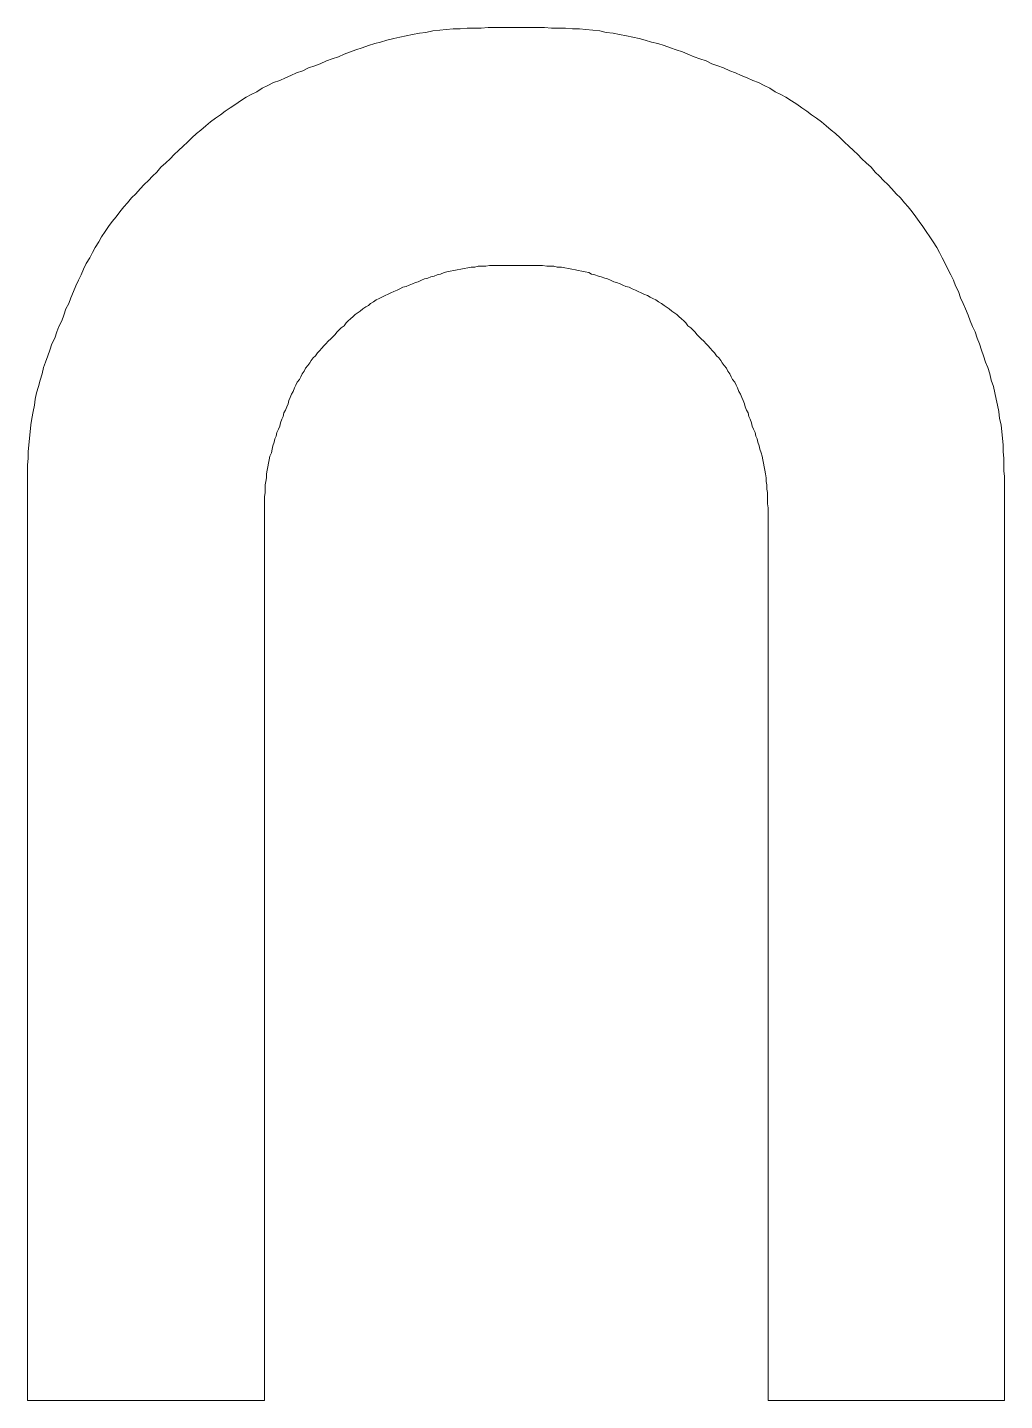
# Model space of a CAD drawing. Units: millimetres at full size, sheet at 1:100. Extents: x -138278 to 134990, y -16593 to 30671.
# Drawn here: x -82721.6 to -82581.8, y 21576.2 to 21772.8 of the extents above; entities that cross this region are included whole.
import ezdxf

# ---------------------------------------------------------------- set-up
doc = ezdxf.new("R2010")
doc.units = ezdxf.units.MM
doc.header["$LTSCALE"] = 100
doc.layers.add('F-0_枠', color=134, linetype='Continuous', lineweight=18)

msp = doc.modelspace()

# ---------------------------------------------------------------- linework, layer by layer
at = {"layer": 'F-0_枠'}
for points in [[(-82682.2, 21766.6), (-82681.4, 21767), (-82680.5, 21767.3), (-82679.7, 21767.6), (-82678.8, 21768), (-82678, 21768.3), (-82677.1, 21768.6), (-82676.3, 21769), (-82675.4, 21769.3), (-82674.6, 21769.6), (-82673.7, 21769.9), (-82672.8, 21770.2), (-82671.9, 21770.5), (-82671.1, 21770.7), (-82670.2, 21771), (-82669.2, 21771.2), (-82668.3, 21771.4), (-82667.4, 21771.6), (-82666.5, 21771.8), (-82665.5, 21772), (-82664.6, 21772.1), (-82663.6, 21772.3), (-82662.6, 21772.4), (-82661.7, 21772.5), (-82660.7, 21772.6), (-82659.7, 21772.6), (-82658.7, 21772.7), (-82657.7, 21772.7), (-82656.7, 21772.7), (-82655.7, 21772.8), (-82654.7, 21772.8), (-82653.7, 21772.8), (-82652.7, 21772.8), (-82651.6, 21772.8), (-82650.6, 21772.8), (-82649.6, 21772.8), (-82648.6, 21772.8), (-82647.6, 21772.8), (-82646.6, 21772.7), (-82645.6, 21772.7)], [(-82645.6, 21772.7), (-82644.6, 21772.7), (-82643.6, 21772.6), (-82642.6, 21772.6), (-82641.7, 21772.5), (-82640.7, 21772.4), (-82639.7, 21772.3), (-82638.8, 21772.1), (-82637.8, 21772), (-82636.9, 21771.8), (-82635.9, 21771.6), (-82635, 21771.4), (-82634.1, 21771.2), (-82633.2, 21771), (-82632.3, 21770.7), (-82631.4, 21770.5), (-82630.5, 21770.2), (-82629.6, 21769.9), (-82628.8, 21769.6), (-82627.9, 21769.3), (-82627.1, 21769), (-82626.2, 21768.6), (-82625.4, 21768.3), (-82624.5, 21768), (-82623.7, 21767.6), (-82622.8, 21767.3), (-82622, 21767), (-82621.1, 21766.6), (-82620.3, 21766.3), (-82619.5, 21765.9), (-82618.6, 21765.6), (-82617.8, 21765.2), (-82617, 21764.9), (-82616.2, 21764.5), (-82615.4, 21764.1), (-82614.6, 21763.6), (-82613.8, 21763.2), (-82613.1, 21762.8), (-82612.3, 21762.3), (-82611.5, 21761.8)], [(-82708.9, 21745.7), (-82708.4, 21746.4), (-82707.8, 21747.1), (-82707.3, 21747.7), (-82706.7, 21748.4), (-82706.1, 21749), (-82705.5, 21749.7), (-82704.9, 21750.3), (-82704.3, 21750.9), (-82703.7, 21751.5), (-82703.1, 21752.1), (-82702.5, 21752.8), (-82701.8, 21753.4), (-82701.2, 21754), (-82700.6, 21754.6), (-82700, 21755.2), (-82699.3, 21755.8), (-82698.7, 21756.4), (-82698.1, 21757), (-82697.4, 21757.6), (-82696.8, 21758.1), (-82696.1, 21758.7), (-82695.4, 21759.3), (-82694.7, 21759.8), (-82694, 21760.3), (-82693.3, 21760.8), (-82692.6, 21761.3), (-82691.8, 21761.8), (-82691.1, 21762.3), (-82690.3, 21762.8), (-82689.6, 21763.2), (-82688.8, 21763.6), (-82688, 21764.1), (-82687.2, 21764.5), (-82686.4, 21764.9), (-82685.5, 21765.2), (-82684.7, 21765.6), (-82683.9, 21765.9), (-82683.1, 21766.3), (-82682.2, 21766.6)], [(-82611.5, 21761.8), (-82610.8, 21761.3), (-82610.1, 21760.8), (-82609.4, 21760.3), (-82608.7, 21759.8), (-82608, 21759.3), (-82607.3, 21758.7), (-82606.6, 21758.1), (-82606, 21757.6), (-82605.3, 21757), (-82604.7, 21756.4), (-82604.1, 21755.8), (-82603.4, 21755.2), (-82602.8, 21754.6), (-82602.2, 21754), (-82601.6, 21753.4), (-82600.9, 21752.8), (-82600.3, 21752.1), (-82599.7, 21751.5)], [(-82599.7, 21751.5), (-82599.1, 21750.9), (-82598.5, 21750.3), (-82597.9, 21749.7), (-82597.3, 21749), (-82596.7, 21748.4), (-82596.1, 21747.7), (-82595.6, 21747.1), (-82595, 21746.4), (-82594.5, 21745.7), (-82594, 21745), (-82593.5, 21744.3), (-82593, 21743.6), (-82592.5, 21742.8), (-82592, 21742.1), (-82591.5, 21741.3), (-82591.1, 21740.6), (-82590.7, 21739.8), (-82590.3, 21739), (-82589.9, 21738.2), (-82589.5, 21737.4), (-82589.1, 21736.6), (-82588.8, 21735.8), (-82588.4, 21735), (-82588.1, 21734.1), (-82587.7, 21733.3), (-82587.4, 21732.5), (-82587, 21731.6), (-82586.7, 21730.8), (-82586.4, 21730), (-82586, 21729.2), (-82585.7, 21728.3), (-82585.4, 21727.5), (-82585.1, 21726.6), (-82584.8, 21725.8), (-82584.5, 21724.9), (-82584.2, 21724.1), (-82583.9, 21723.2), (-82583.7, 21722.3), (-82583.4, 21721.4)], [(-82721.4, 21713), (-82721.3, 21714), (-82721.2, 21714.9), (-82721.1, 21715.9), (-82721, 21716.8), (-82720.8, 21717.8), (-82720.6, 21718.7), (-82720.5, 21719.6), (-82720.3, 21720.5), (-82720, 21721.4), (-82719.8, 21722.3), (-82719.5, 21723.2), (-82719.3, 21724.1), (-82719, 21724.9), (-82718.7, 21725.8), (-82718.4, 21726.6), (-82718.1, 21727.5), (-82717.7, 21728.3), (-82717.4, 21729.2), (-82717.1, 21730), (-82716.7, 21730.8), (-82716.4, 21731.6), (-82716.1, 21732.5), (-82715.7, 21733.3), (-82715.4, 21734.1), (-82715, 21735), (-82714.7, 21735.8), (-82714.3, 21736.6), (-82713.9, 21737.4), (-82713.6, 21738.2), (-82713.2, 21739), (-82712.7, 21739.8), (-82712.3, 21740.6), (-82711.9, 21741.3), (-82711.4, 21742.1), (-82711, 21742.8), (-82710.5, 21743.6), (-82710, 21744.3), (-82709.5, 21745), (-82708.9, 21745.7)], [(-82659.6, 21738.2), (-82660.1, 21738.1), (-82660.6, 21738), (-82661.1, 21737.9), (-82661.6, 21737.8), (-82662, 21737.7), (-82662.5, 21737.5), (-82663, 21737.4), (-82663.4, 21737.2), (-82663.9, 21737.1), (-82664.3, 21736.9), (-82664.8, 21736.8), (-82665.2, 21736.6), (-82665.7, 21736.4), (-82666.1, 21736.3), (-82666.5, 21736.1), (-82667, 21735.9), (-82667.4, 21735.7), (-82667.9, 21735.6), (-82668.3, 21735.4), (-82668.7, 21735.2), (-82669.2, 21735), (-82669.6, 21734.8), (-82670, 21734.6), (-82670.4, 21734.4), (-82670.9, 21734.2), (-82671.3, 21734), (-82671.7, 21733.8), (-82672.1, 21733.5), (-82672.5, 21733.3), (-82672.8, 21733), (-82673.2, 21732.8), (-82673.6, 21732.5), (-82674, 21732.2), (-82674.3, 21732), (-82674.7, 21731.7), (-82675, 21731.4), (-82675.4, 21731.1), (-82675.7, 21730.8), (-82676, 21730.5)], [(-82639.5, 21737.1), (-82639.9, 21737.2), (-82640.4, 21737.4), (-82640.9, 21737.5), (-82641.3, 21737.7), (-82641.8, 21737.8), (-82642.3, 21737.9), (-82642.8, 21738), (-82643.2, 21738.1), (-82643.7, 21738.2), (-82644.2, 21738.3), (-82644.7, 21738.4), (-82645.2, 21738.5), (-82645.8, 21738.5), (-82646.3, 21738.6), (-82646.8, 21738.6), (-82647.3, 21738.6), (-82647.9, 21738.7), (-82648.4, 21738.7), (-82648.9, 21738.7), (-82649.5, 21738.7), (-82650, 21738.7), (-82650.6, 21738.7), (-82651.1, 21738.7), (-82651.7, 21738.7), (-82652.2, 21738.7), (-82652.7, 21738.7), (-82653.3, 21738.7), (-82653.8, 21738.7), (-82654.4, 21738.7), (-82654.9, 21738.7), (-82655.5, 21738.7), (-82656, 21738.6), (-82656.5, 21738.6), (-82657.1, 21738.6), (-82657.6, 21738.5), (-82658.1, 21738.5), (-82658.6, 21738.4), (-82659.1, 21738.3), (-82659.6, 21738.2)], [(-82624.5, 21727.5), (-82624.8, 21727.9), (-82625.2, 21728.2), (-82625.5, 21728.5), (-82625.8, 21728.8), (-82626.1, 21729.2), (-82626.4, 21729.5), (-82626.7, 21729.8), (-82627.1, 21730.1), (-82627.4, 21730.5), (-82627.7, 21730.8), (-82628, 21731.1), (-82628.4, 21731.4), (-82628.7, 21731.7), (-82629.1, 21732), (-82629.4, 21732.2), (-82629.8, 21732.5), (-82630.2, 21732.8), (-82630.5, 21733), (-82630.9, 21733.3), (-82631.3, 21733.5), (-82631.7, 21733.8), (-82632.1, 21734), (-82632.5, 21734.2), (-82632.9, 21734.4), (-82633.4, 21734.6), (-82633.8, 21734.8), (-82634.2, 21735), (-82634.6, 21735.2), (-82635.1, 21735.4), (-82635.5, 21735.6), (-82636, 21735.7), (-82636.4, 21735.9), (-82636.8, 21736.1), (-82637.3, 21736.3), (-82637.7, 21736.4), (-82638.2, 21736.6), (-82638.6, 21736.8), (-82639, 21736.9), (-82639.5, 21737.1)], [(-82676, 21730.5), (-82676.3, 21730.1), (-82676.7, 21729.8), (-82677, 21729.5), (-82677.3, 21729.2), (-82677.6, 21728.8), (-82677.9, 21728.5), (-82678.2, 21728.2), (-82678.6, 21727.9), (-82678.9, 21727.5), (-82679.2, 21727.2), (-82679.5, 21726.9), (-82679.8, 21726.5), (-82680.1, 21726.2), (-82680.4, 21725.8), (-82680.7, 21725.5), (-82681, 21725.1), (-82681.2, 21724.8), (-82681.5, 21724.4), (-82681.8, 21724), (-82682, 21723.6), (-82682.3, 21723.2), (-82682.5, 21722.8), (-82682.7, 21722.4), (-82683, 21722), (-82683.2, 21721.6), (-82683.4, 21721.2), (-82683.6, 21720.7), (-82683.8, 21720.3), (-82684, 21719.8), (-82684.2, 21719.4), (-82684.3, 21718.9), (-82684.5, 21718.5), (-82684.7, 21718), (-82684.9, 21717.6), (-82685, 21717.1), (-82685.2, 21716.7), (-82685.4, 21716.2), (-82685.5, 21715.7), (-82685.7, 21715.3)], [(-82616.4, 21710.9), (-82616.5, 21711.4), (-82616.6, 21711.9), (-82616.8, 21712.4), (-82616.9, 21712.9), (-82617.1, 21713.4), (-82617.2, 21713.9), (-82617.4, 21714.3), (-82617.5, 21714.8), (-82617.7, 21715.3), (-82617.9, 21715.7), (-82618, 21716.2), (-82618.2, 21716.7), (-82618.4, 21717.1), (-82618.5, 21717.6), (-82618.7, 21718), (-82618.9, 21718.5), (-82619, 21718.9), (-82619.2, 21719.4), (-82619.4, 21719.8), (-82619.6, 21720.3), (-82619.8, 21720.7), (-82620, 21721.2), (-82620.2, 21721.6), (-82620.4, 21722), (-82620.7, 21722.4), (-82620.9, 21722.8), (-82621.1, 21723.2), (-82621.4, 21723.6), (-82621.6, 21724), (-82621.9, 21724.4), (-82622.2, 21724.8), (-82622.4, 21725.1), (-82622.7, 21725.5), (-82623, 21725.8), (-82623.3, 21726.2), (-82623.6, 21726.5), (-82623.9, 21726.9), (-82624.2, 21727.2), (-82624.5, 21727.5)], [(-82583.4, 21721.4), (-82583.2, 21720.5), (-82583, 21719.6), (-82582.8, 21718.7), (-82582.6, 21717.8), (-82582.5, 21716.8), (-82582.3, 21715.9), (-82582.2, 21714.9), (-82582.1, 21714), (-82582, 21713), (-82582, 21712.1), (-82581.9, 21711.1), (-82581.9, 21710.2), (-82581.9, 21709.3), (-82581.8, 21708.5), (-82581.8, 21707.7), (-82581.8, 21707), (-82581.8, 21706.4), (-82581.8, 21705.8), (-82581.8, 21576.2), (-82615.6, 21576.2), (-82615.6, 21702), (-82615.6, 21702.3), (-82615.6, 21702.7), (-82615.6, 21703.1), (-82615.6, 21703.6), (-82615.6, 21704), (-82615.7, 21704.6), (-82615.7, 21705.1), (-82615.7, 21705.6), (-82615.7, 21706.2), (-82615.8, 21706.7), (-82615.8, 21707.3), (-82615.9, 21707.8), (-82615.9, 21708.3), (-82616, 21708.9), (-82616.1, 21709.4), (-82616.2, 21709.9), (-82616.3, 21710.4), (-82616.4, 21710.9)], [(-82685.7, 21715.3), (-82685.9, 21714.8), (-82686, 21714.3), (-82686.2, 21713.9), (-82686.3, 21713.4), (-82686.5, 21712.9), (-82686.6, 21712.4), (-82686.7, 21711.9), (-82686.9, 21711.4), (-82687, 21710.9), (-82687.1, 21710.4), (-82687.2, 21709.9), (-82687.3, 21709.4), (-82687.4, 21708.9), (-82687.4, 21708.3), (-82687.5, 21707.8), (-82687.6, 21707.3), (-82687.6, 21706.7), (-82687.6, 21706.2), (-82687.7, 21705.6), (-82687.7, 21705.1), (-82687.7, 21704.6), (-82687.7, 21704), (-82687.7, 21703.6), (-82687.7, 21703.1), (-82687.7, 21702.7), (-82687.7, 21702.3), (-82687.7, 21702), (-82687.7, 21576.2), (-82721.6, 21576.2), (-82721.6, 21705.8), (-82721.6, 21706.4), (-82721.6, 21707), (-82721.6, 21707.7), (-82721.6, 21708.5), (-82721.6, 21709.3), (-82721.6, 21710.2), (-82721.5, 21711.1), (-82721.5, 21712.1), (-82721.4, 21713)]]:
    msp.add_lwpolyline(points, dxfattribs=at)

doc.saveas('drawing.dxf')
